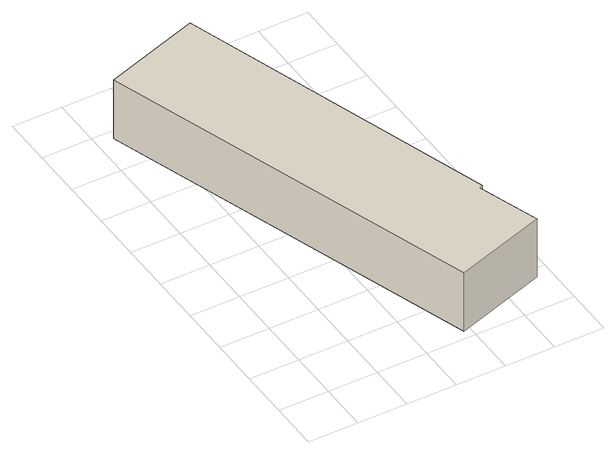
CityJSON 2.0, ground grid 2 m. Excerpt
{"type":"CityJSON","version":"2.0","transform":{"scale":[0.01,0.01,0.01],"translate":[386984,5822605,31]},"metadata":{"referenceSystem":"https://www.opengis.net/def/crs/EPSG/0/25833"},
"CityObjects":{
"building1":{"type":"Building","attributes":{"Gemeindeschluessel":"11000001","BezugspunktDach":"2200","function":"31001_2081","measuredHeight":2.63,"storeysAboveGround":1},"address":[{"country":"Germany","locality":"Berlin","thoroughfareNumber":"1","thoroughfareName":"Plötzensee"}],"geometry":[{"type":"Solid","lod":"1","boundaries":[[[[0,1,2,3,4,5]],[[6,7,8,9,10,11]],[[6,11,5,4]],[[7,6,4,3]],[[8,7,3,2]],[[9,8,2,1]],[[10,9,1,0]],[[11,10,0,5]]]]}]}
},
"vertices":[
[574,36,337],[943,158,337],[860,403,337],[874,410,337],[456,1692,337],[67,1563,337],[456,1692,73],[874,410,73],[860,403,73],[943,158,73],[574,36,73],[67,1563,73]
]}
